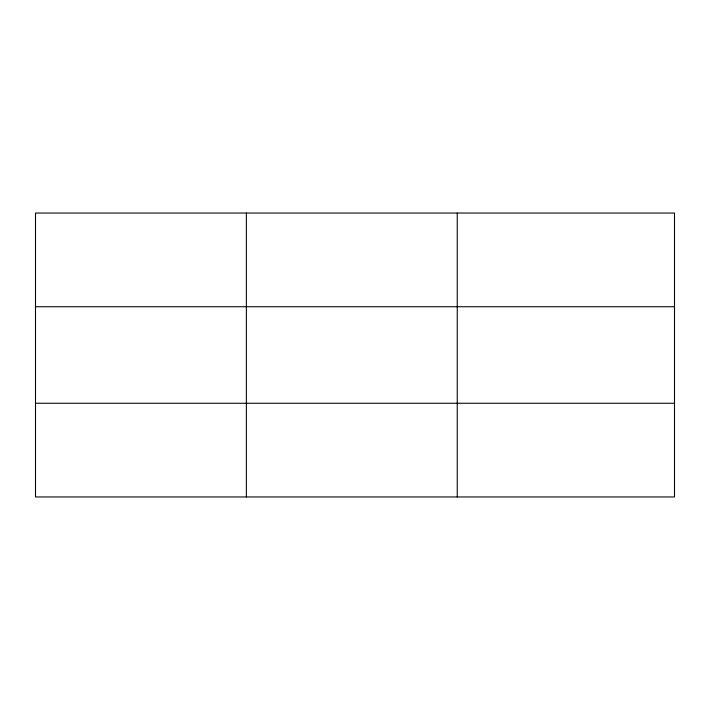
<?xml version="1.0" encoding="UTF-8"?>
<svg xmlns="http://www.w3.org/2000/svg" width="710" height="710" viewBox="0 0 710 710"><rect width="100%" height="100%" fill="white"/><g stroke="black" fill="none" stroke-linecap="round" stroke-linejoin="round"><path stroke-width="1.06" d="M246.37 213.044L246.37 496.956M457.24 213.044L457.24 496.956M35.5 306.738L674.5 306.738M35.5 403.262L674.5 403.262M674.5 450.104L674.5 496.956L35.5 496.956L35.5 213.044L674.5 213.044L674.5 450.104"/></g></svg>
